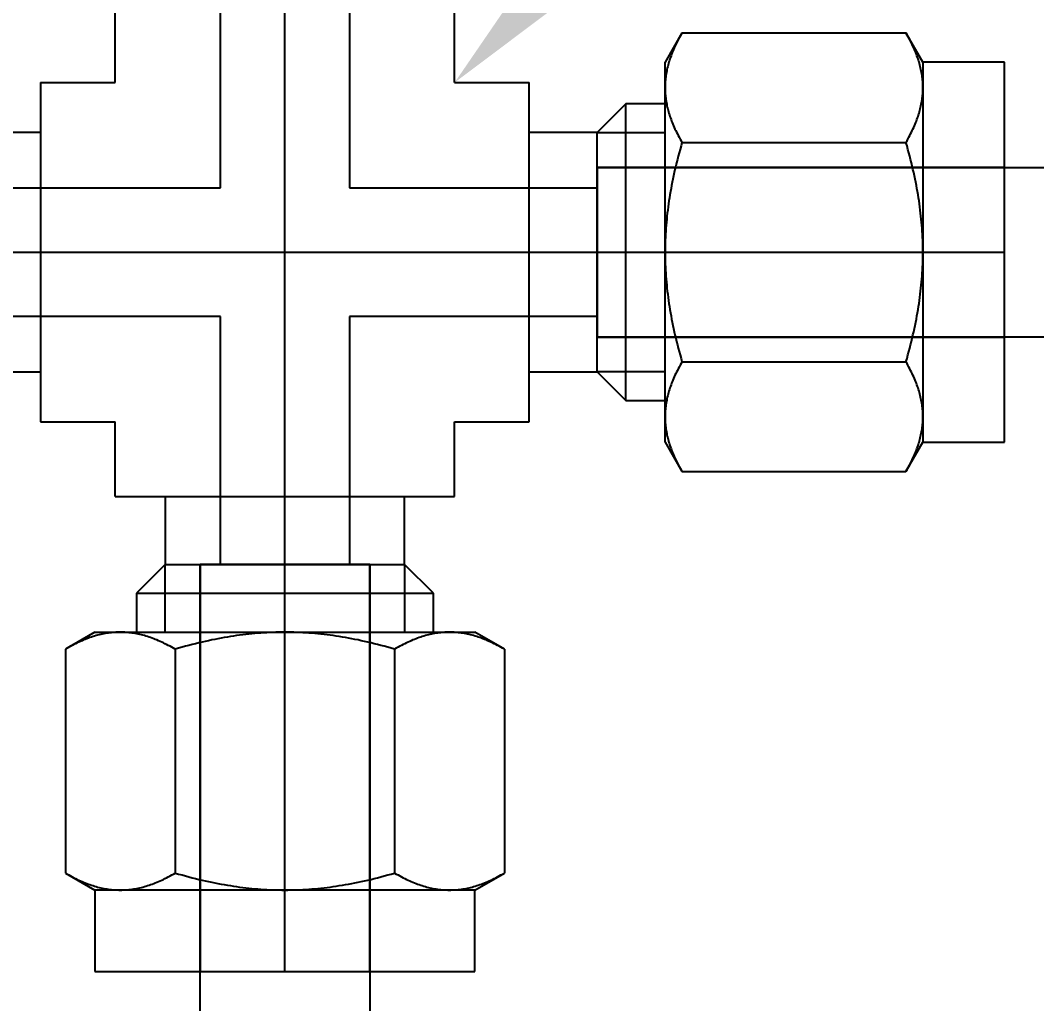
# Model space of a CAD drawing. Header units: inches. Extents: x 5.3 to 31.2, y 3.7 to 34.9.
# Drawn here: x 20.172 to 21.669, y 11.306 to 12.755 of the extents above; entities that cross this region are included whole.
import ezdxf
from ezdxf import colors
from ezdxf.entities.mleader import LeaderData, LeaderLine
from ezdxf.math import Vec2, Vec3

# ---------------------------------------------------------------- set-up
doc = ezdxf.new("R2010")
doc.units = ezdxf.units.IN
doc.header["$MEASUREMENT"] = 0
doc.linetypes.add('CENTER2', pattern=[28.575, 19.05, -3.175, 3.175, -3.175])
doc.linetypes.add('HIDDEN2', pattern=[4.7625, 3.175, -1.5875])
for name, color, linetype in [('.25 tubes', 170, 'Continuous'), ('NOTES', 1, 'Continuous'), ('TRDETAIL2', 7, 'Continuous'), ('TRDETAIL3', 7, 'Continuous'), ('TRMODEL1', 7, 'Continuous'), ('TRMODEL3', 7, 'Continuous')]:
    doc.layers.add(name, color=color, linetype=linetype)

# ---------------------------------------------------------------- blocks, each defined once
blk = doc.blocks.new('SS-400-4')
at = {"layer": 'TRDETAIL2', "color": 6, "linetype": 'HIDDEN2'}
for p, q in [((-1.7241, 1.1194), (-1.7241, 1.4844)), ((-1.5341, 1.4844), (-1.5341, 1.1194)), ((-0.5691, 1.1494), (-1.1691, 1.1494)), ((-1.1691, 1.1494), (-1.1691, 0.8994)), ((-2.0891, 1.1194), (-1.7241, 1.1194)), ((-1.5341, 1.1194), (-1.1691, 1.1194)), ((-1.7241, 0.9294), (-2.0891, 0.9294)), ((-1.7241, 0.5644), (-1.7241, 0.9294)), ((-1.1691, 0.9294), (-1.5341, 0.9294)), ((-1.5341, 0.9294), (-1.5341, 0.5644)), ((-1.1691, 0.8994), (-0.5691, 0.8994)), ((-1.5041, 0.5644), (-1.7541, 0.5644)), ((-1.7541, 0.5644), (-1.7541, -0.0356)), ((-1.5041, -0.0356), (-1.5041, 0.5644))]:
    blk.add_line(p, q, dxfattribs=at)
at = {"layer": 'TRDETAIL3', "color": 4, "linetype": 'CENTER2'}
for p, q in [((-1.6291, -0.0356), (-1.6291, 2.0844)), ((-2.6891, 1.0244), (-0.5691, 1.0244))]:
    blk.add_line(p, q, dxfattribs=at)
at = {"layer": 'TRMODEL1', "color": 7, "linetype": 'Continuous'}
for p, q in [((-1.8791, 1.2744), (-1.8791, 1.3844)), ((-1.3791, 1.2744), (-1.3791, 1.3844)), ((-1.0441, 1.3477), (-1.0691, 1.3044)), ((-1.0441, 1.3477), (-1.0455, 1.3452)), ((-1.0441, 1.3477), (-0.7141, 1.3477)), ((-0.7126, 1.3452), (-0.7141, 1.3477)), ((-0.6891, 1.3044), (-0.7141, 1.3477)), ((-1.0521, 1.3328), (-1.0533, 1.3303)), ((-1.0509, 1.3352), (-1.0521, 1.3328)), ((-1.0496, 1.3377), (-1.0509, 1.3352)), ((-1.0483, 1.3401), (-1.0496, 1.3377)), ((-1.0469, 1.3427), (-1.0483, 1.3401)), ((-1.0455, 1.3452), (-1.0469, 1.3427)), ((-0.7112, 1.3427), (-0.7126, 1.3452)), ((-0.7098, 1.3401), (-0.7112, 1.3427)), ((-0.7085, 1.3377), (-0.7098, 1.3401)), ((-0.7073, 1.3352), (-0.7085, 1.3377)), ((-0.7061, 1.3328), (-0.7073, 1.3352)), ((-0.7049, 1.3303), (-0.7061, 1.3328)), ((-1.0584, 1.3185), (-1.0594, 1.3162)), ((-1.0575, 1.3208), (-1.0584, 1.3185)), ((-1.0565, 1.3232), (-1.0575, 1.3208)), ((-1.0555, 1.3255), (-1.0565, 1.3232)), ((-1.0544, 1.3279), (-1.0555, 1.3255)), ((-1.0533, 1.3303), (-1.0544, 1.3279)), ((-0.7038, 1.3279), (-0.7049, 1.3303)), ((-0.7027, 1.3255), (-0.7038, 1.3279)), ((-0.7016, 1.3232), (-0.7027, 1.3255)), ((-0.7006, 1.3208), (-0.7016, 1.3232)), ((-0.6997, 1.3185), (-0.7006, 1.3208)), ((-0.6988, 1.3162), (-0.6997, 1.3185)), ((-1.0691, 1.2669), (-1.0691, 1.3044)), ((-1.0633, 1.3047), (-1.0639, 1.3025)), ((-1.0626, 1.307), (-1.0633, 1.3047)), ((-1.0618, 1.3093), (-1.0626, 1.307)), ((-1.061, 1.3115), (-1.0618, 1.3093)), ((-1.0602, 1.3138), (-1.061, 1.3115)), ((-1.0594, 1.3162), (-1.0602, 1.3138)), ((-0.6979, 1.3138), (-0.6988, 1.3162)), ((-0.6971, 1.3115), (-0.6979, 1.3138)), ((-0.6963, 1.3093), (-0.6971, 1.3115)), ((-0.6956, 1.307), (-0.6963, 1.3093)), ((-0.6949, 1.3047), (-0.6956, 1.307)), ((-0.6942, 1.3025), (-0.6949, 1.3047)), ((-0.6891, 1.3044), (-0.6891, 1.2669)), ((-0.5691, 1.3044), (-0.6891, 1.3044)), ((-0.5691, 0.7444), (-0.5691, 1.3044)), ((-1.0671, 1.2891), (-1.0674, 1.2868)), ((-1.0666, 1.2913), (-1.0671, 1.2891)), ((-1.0662, 1.2935), (-1.0666, 1.2913)), ((-1.0657, 1.2957), (-1.0662, 1.2935)), ((-1.0651, 1.298), (-1.0657, 1.2957)), ((-1.0646, 1.3002), (-1.0651, 1.298)), ((-1.0639, 1.3025), (-1.0646, 1.3002)), ((-0.6936, 1.3002), (-0.6942, 1.3025)), ((-0.693, 1.298), (-0.6936, 1.3002)), ((-0.6925, 1.2957), (-0.693, 1.298)), ((-0.692, 1.2935), (-0.6925, 1.2957)), ((-0.6915, 1.2913), (-0.692, 1.2935)), ((-0.6911, 1.2891), (-0.6915, 1.2913)), ((-0.6907, 1.2868), (-0.6911, 1.2891)), ((-1.9891, 1.2744), (-1.8791, 1.2744)), ((-1.9891, 1.2744), (-1.9891, 0.7744)), ((-1.3791, 1.2744), (-1.2691, 1.2744)), ((-1.2691, 0.7744), (-1.2691, 1.2744)), ((-1.0689, 1.2736), (-1.069, 1.2714)), ((-1.0687, 1.2758), (-1.0689, 1.2736)), ((-1.0686, 1.278), (-1.0687, 1.2758)), ((-1.0683, 1.2802), (-1.0686, 1.278)), ((-1.0681, 1.2824), (-1.0683, 1.2802)), ((-1.0678, 1.2846), (-1.0681, 1.2824)), ((-1.0674, 1.2868), (-1.0678, 1.2846)), ((-0.6904, 1.2846), (-0.6907, 1.2868)), ((-0.6901, 1.2824), (-0.6904, 1.2846)), ((-0.6898, 1.2802), (-0.6901, 1.2824)), ((-0.6896, 1.278), (-0.6898, 1.2802)), ((-0.6894, 1.2758), (-0.6896, 1.278)), ((-0.6892, 1.2736), (-0.6894, 1.2758)), ((-0.6891, 1.2714), (-0.6892, 1.2736)), ((-1.069, 1.2691), (-1.0691, 1.2669)), ((-1.0691, 1.2669), (-1.069, 1.2647)), ((-1.0691, 1.0244), (-1.0691, 1.2669)), ((-1.069, 1.2714), (-1.069, 1.2691)), ((-1.069, 1.2647), (-1.069, 1.2625)), ((-1.069, 1.2625), (-1.0689, 1.2603)), ((-1.0689, 1.2603), (-1.0687, 1.258)), ((-1.0687, 1.258), (-1.0686, 1.2558)), ((-0.6896, 1.2558), (-0.6894, 1.258)), ((-0.6894, 1.258), (-0.6892, 1.2603)), ((-0.6892, 1.2603), (-0.6891, 1.2625)), ((-0.6891, 1.2691), (-0.6891, 1.2714)), ((-0.6891, 1.2669), (-0.6891, 1.2691)), ((-0.6891, 1.2669), (-0.6891, 1.0244)), ((-0.6891, 1.2647), (-0.6891, 1.2669)), ((-0.6891, 1.2625), (-0.6891, 1.2647)), ((-1.1266, 1.2432), (-1.1691, 1.2007)), ((-1.1266, 0.8057), (-1.1266, 1.2432)), ((-1.0691, 1.2432), (-1.1266, 1.2432)), ((-1.0686, 1.2558), (-1.0683, 1.2536)), ((-1.0683, 1.2536), (-1.0681, 1.2514)), ((-1.0681, 1.2514), (-1.0678, 1.2492)), ((-1.0678, 1.2492), (-1.0674, 1.247)), ((-1.0674, 1.247), (-1.0671, 1.2448)), ((-1.0671, 1.2448), (-1.0666, 1.2425)), ((-0.6915, 1.2425), (-0.6911, 1.2448)), ((-0.6911, 1.2448), (-0.6907, 1.247)), ((-0.6907, 1.247), (-0.6904, 1.2492)), ((-0.6904, 1.2492), (-0.6901, 1.2514)), ((-0.6901, 1.2514), (-0.6898, 1.2536)), ((-0.6898, 1.2536), (-0.6896, 1.2558)), ((-1.0666, 1.2425), (-1.0662, 1.2403)), ((-1.0662, 1.2403), (-1.0657, 1.2381)), ((-1.0657, 1.2381), (-1.0651, 1.2359)), ((-1.0651, 1.2359), (-1.0646, 1.2336)), ((-1.0646, 1.2336), (-1.0639, 1.2314)), ((-1.0639, 1.2314), (-1.0633, 1.2291)), ((-1.0633, 1.2291), (-1.0626, 1.2268)), ((-0.6956, 1.2268), (-0.6949, 1.2291)), ((-0.6949, 1.2291), (-0.6942, 1.2314)), ((-0.6942, 1.2314), (-0.6936, 1.2336)), ((-0.6936, 1.2336), (-0.693, 1.2359)), ((-0.693, 1.2359), (-0.6925, 1.2381)), ((-0.6925, 1.2381), (-0.692, 1.2403)), ((-0.692, 1.2403), (-0.6915, 1.2425)), ((-1.0626, 1.2268), (-1.0618, 1.2246)), ((-1.0618, 1.2246), (-1.061, 1.2223)), ((-1.061, 1.2223), (-1.0602, 1.22)), ((-1.0602, 1.22), (-1.0594, 1.2177)), ((-1.0594, 1.2177), (-1.0584, 1.2153)), ((-1.0584, 1.2153), (-1.0575, 1.213)), ((-1.0575, 1.213), (-1.0565, 1.2107)), ((-0.7016, 1.2107), (-0.7006, 1.213)), ((-0.7006, 1.213), (-0.6997, 1.2153)), ((-0.6997, 1.2153), (-0.6988, 1.2177)), ((-0.6988, 1.2177), (-0.6979, 1.22)), ((-0.6979, 1.22), (-0.6971, 1.2223)), ((-0.6971, 1.2223), (-0.6963, 1.2246)), ((-0.6963, 1.2246), (-0.6956, 1.2268)), ((-1.9891, 1.2007), (-2.0891, 1.2007)), ((-1.1691, 1.2007), (-1.2691, 1.2007)), ((-1.1691, 0.8482), (-1.1691, 1.2007)), ((-1.1691, 0.8482), (-1.1691, 1.2007)), ((-1.0565, 1.2107), (-1.0555, 1.2083)), ((-1.0555, 1.2083), (-1.0544, 1.2059)), ((-1.0544, 1.2059), (-1.0533, 1.2035)), ((-1.0533, 1.2035), (-1.0521, 1.2011)), ((-1.0521, 1.2011), (-1.0509, 1.1986)), ((-1.0509, 1.1986), (-1.0496, 1.1962)), ((-0.7085, 1.1962), (-0.7073, 1.1986)), ((-0.7073, 1.1986), (-0.7061, 1.2011)), ((-0.7061, 1.2011), (-0.7049, 1.2035)), ((-0.7049, 1.2035), (-0.7038, 1.2059)), ((-0.7038, 1.2059), (-0.7027, 1.2083)), ((-0.7027, 1.2083), (-0.7016, 1.2107)), ((-1.0496, 1.1962), (-1.0483, 1.1937)), ((-1.0483, 1.1937), (-1.0469, 1.1912)), ((-1.0469, 1.1912), (-1.0455, 1.1886)), ((-1.0455, 1.1886), (-1.0441, 1.1861)), ((-1.0441, 1.1861), (-1.0455, 1.181)), ((-1.0441, 1.1861), (-0.7141, 1.1861)), ((-0.7141, 1.1861), (-0.7126, 1.1886)), ((-0.7126, 1.181), (-0.7141, 1.1861)), ((-0.7126, 1.1886), (-0.7112, 1.1912)), ((-0.7112, 1.1912), (-0.7098, 1.1937)), ((-0.7098, 1.1937), (-0.7085, 1.1962)), ((-1.0483, 1.1709), (-1.0496, 1.1659)), ((-1.0469, 1.1759), (-1.0483, 1.1709)), ((-1.0455, 1.181), (-1.0469, 1.1759)), ((-0.7112, 1.1759), (-0.7126, 1.181)), ((-0.7098, 1.1709), (-0.7112, 1.1759)), ((-0.7085, 1.1659), (-0.7098, 1.1709)), ((-1.0521, 1.1561), (-1.0533, 1.1513)), ((-1.0509, 1.161), (-1.0521, 1.1561)), ((-1.0496, 1.1659), (-1.0509, 1.161)), ((-0.7073, 1.161), (-0.7085, 1.1659)), ((-0.7061, 1.1561), (-0.7073, 1.161)), ((-0.7049, 1.1513), (-0.7061, 1.1561)), ((-1.0555, 1.1417), (-1.0565, 1.1369)), ((-1.0544, 1.1465), (-1.0555, 1.1417)), ((-1.0533, 1.1513), (-1.0544, 1.1465)), ((-0.7038, 1.1465), (-0.7049, 1.1513)), ((-0.7027, 1.1417), (-0.7038, 1.1465)), ((-0.7016, 1.1369), (-0.7027, 1.1417)), ((-1.0594, 1.1229), (-1.0602, 1.1183)), ((-1.0584, 1.1276), (-1.0594, 1.1229)), ((-1.0575, 1.1322), (-1.0584, 1.1276)), ((-1.0565, 1.1369), (-1.0575, 1.1322)), ((-0.7006, 1.1322), (-0.7016, 1.1369)), ((-0.6997, 1.1276), (-0.7006, 1.1322)), ((-0.6988, 1.1229), (-0.6997, 1.1276)), ((-0.6979, 1.1183), (-0.6988, 1.1229)), ((-1.0618, 1.1091), (-1.0626, 1.1046)), ((-1.061, 1.1137), (-1.0618, 1.1091)), ((-1.0602, 1.1183), (-1.061, 1.1137)), ((-0.6971, 1.1137), (-0.6979, 1.1183)), ((-0.6963, 1.1091), (-0.6971, 1.1137)), ((-0.6956, 1.1046), (-0.6963, 1.1091)), ((-1.0639, 1.0955), (-1.0646, 1.091)), ((-1.0633, 1.1), (-1.0639, 1.0955)), ((-1.0626, 1.1046), (-1.0633, 1.1)), ((-0.6949, 1.1), (-0.6956, 1.1046)), ((-0.6942, 1.0955), (-0.6949, 1.1)), ((-0.6936, 1.091), (-0.6942, 1.0955)), ((-1.0657, 1.0821), (-1.0662, 1.0776)), ((-1.0651, 1.0865), (-1.0657, 1.0821)), ((-1.0646, 1.091), (-1.0651, 1.0865)), ((-0.693, 1.0865), (-0.6936, 1.091)), ((-0.6925, 1.0821), (-0.693, 1.0865)), ((-0.692, 1.0776), (-0.6925, 1.0821)), ((-1.0674, 1.0643), (-1.0678, 1.0599)), ((-1.0671, 1.0687), (-1.0674, 1.0643)), ((-1.0666, 1.0732), (-1.0671, 1.0687)), ((-1.0662, 1.0776), (-1.0666, 1.0732)), ((-0.6915, 1.0732), (-0.692, 1.0776)), ((-0.6911, 1.0687), (-0.6915, 1.0732)), ((-0.6907, 1.0643), (-0.6911, 1.0687)), ((-0.6904, 1.0599), (-0.6907, 1.0643)), ((-1.0683, 1.051), (-1.0686, 1.0466)), ((-1.0681, 1.0554), (-1.0683, 1.051)), ((-1.0678, 1.0599), (-1.0681, 1.0554)), ((-0.6901, 1.0554), (-0.6904, 1.0599)), ((-0.6898, 1.051), (-0.6901, 1.0554)), ((-0.6896, 1.0466), (-0.6898, 1.051)), ((-1.0689, 1.0377), (-1.069, 1.0333)), ((-1.069, 1.0333), (-1.069, 1.0289)), ((-1.0687, 1.0422), (-1.0689, 1.0377)), ((-1.0686, 1.0466), (-1.0687, 1.0422)), ((-0.6894, 1.0422), (-0.6896, 1.0466)), ((-0.6892, 1.0377), (-0.6894, 1.0422)), ((-0.6891, 1.0333), (-0.6892, 1.0377)), ((-0.6891, 1.0289), (-0.6891, 1.0333)), ((-1.069, 1.0289), (-1.0691, 1.0244)), ((-1.0691, 1.0244), (-1.069, 1.02)), ((-1.0691, 0.7819), (-1.0691, 1.0244)), ((-1.069, 1.02), (-1.069, 1.0155)), ((-0.6891, 1.0244), (-0.6891, 1.0289)), ((-0.6891, 1.02), (-0.6891, 1.0244)), ((-0.6891, 1.0244), (-0.6891, 0.7819)), ((-0.6891, 1.0155), (-0.6891, 1.02)), ((-1.069, 1.0155), (-1.0689, 1.0111)), ((-1.0689, 1.0111), (-1.0687, 1.0067)), ((-1.0687, 1.0067), (-1.0686, 1.0023)), ((-0.6896, 1.0023), (-0.6894, 1.0067)), ((-0.6894, 1.0067), (-0.6892, 1.0111)), ((-0.6892, 1.0111), (-0.6891, 1.0155)), ((-1.0686, 1.0023), (-1.0683, 0.9978)), ((-1.0683, 0.9978), (-1.0681, 0.9934)), ((-1.0681, 0.9934), (-1.0678, 0.989)), ((-1.0678, 0.989), (-1.0674, 0.9846)), ((-0.6907, 0.9846), (-0.6904, 0.989)), ((-0.6904, 0.989), (-0.6901, 0.9934)), ((-0.6901, 0.9934), (-0.6898, 0.9978)), ((-0.6898, 0.9978), (-0.6896, 1.0023)), ((-1.0674, 0.9846), (-1.0671, 0.9801)), ((-1.0671, 0.9801), (-1.0666, 0.9757)), ((-1.0666, 0.9757), (-1.0662, 0.9712)), ((-0.692, 0.9712), (-0.6915, 0.9757)), ((-0.6915, 0.9757), (-0.6911, 0.9801)), ((-0.6911, 0.9801), (-0.6907, 0.9846)), ((-1.0662, 0.9712), (-1.0657, 0.9668)), ((-1.0657, 0.9668), (-1.0651, 0.9623)), ((-1.0651, 0.9623), (-1.0646, 0.9578)), ((-0.6936, 0.9578), (-0.693, 0.9623)), ((-0.693, 0.9623), (-0.6925, 0.9668)), ((-0.6925, 0.9668), (-0.692, 0.9712)), ((-1.0646, 0.9578), (-1.0639, 0.9533)), ((-1.0639, 0.9533), (-1.0633, 0.9488)), ((-1.0633, 0.9488), (-1.0626, 0.9443)), ((-1.0626, 0.9443), (-1.0618, 0.9397)), ((-0.6963, 0.9397), (-0.6956, 0.9443)), ((-0.6956, 0.9443), (-0.6949, 0.9488)), ((-0.6949, 0.9488), (-0.6942, 0.9533)), ((-0.6942, 0.9533), (-0.6936, 0.9578)), ((-1.0618, 0.9397), (-1.061, 0.9352)), ((-1.061, 0.9352), (-1.0602, 0.9306)), ((-1.0602, 0.9306), (-1.0594, 0.9259)), ((-0.6988, 0.9259), (-0.6979, 0.9306)), ((-0.6979, 0.9306), (-0.6971, 0.9352)), ((-0.6971, 0.9352), (-0.6963, 0.9397)), ((-1.0594, 0.9259), (-1.0584, 0.9213)), ((-1.0584, 0.9213), (-1.0575, 0.9166)), ((-1.0575, 0.9166), (-1.0565, 0.9119)), ((-0.7016, 0.9119), (-0.7006, 0.9166)), ((-0.7006, 0.9166), (-0.6997, 0.9213)), ((-0.6997, 0.9213), (-0.6988, 0.9259)), ((-1.0565, 0.9119), (-1.0555, 0.9072)), ((-1.0555, 0.9072), (-1.0544, 0.9024)), ((-1.0544, 0.9024), (-1.0533, 0.8976)), ((-0.7049, 0.8976), (-0.7038, 0.9024)), ((-0.7038, 0.9024), (-0.7027, 0.9072)), ((-0.7027, 0.9072), (-0.7016, 0.9119)), ((-1.0533, 0.8976), (-1.0521, 0.8927)), ((-1.0521, 0.8927), (-1.0509, 0.8879)), ((-1.0509, 0.8879), (-1.0496, 0.8829)), ((-0.7085, 0.8829), (-0.7073, 0.8879)), ((-0.7073, 0.8879), (-0.7061, 0.8927)), ((-0.7061, 0.8927), (-0.7049, 0.8976)), ((-1.0496, 0.8829), (-1.0483, 0.878)), ((-1.0483, 0.878), (-1.0469, 0.8729)), ((-1.0469, 0.8729), (-1.0455, 0.8679)), ((-0.7126, 0.8679), (-0.7112, 0.8729)), ((-0.7112, 0.8729), (-0.7098, 0.878)), ((-0.7098, 0.878), (-0.7085, 0.8829)), ((-1.0483, 0.8552), (-1.0496, 0.8527)), ((-1.0469, 0.8577), (-1.0483, 0.8552)), ((-1.0455, 0.8602), (-1.0469, 0.8577)), ((-1.0455, 0.8679), (-1.0441, 0.8628)), ((-1.0441, 0.8628), (-1.0455, 0.8602)), ((-1.0441, 0.8628), (-0.7141, 0.8628)), ((-0.7141, 0.8628), (-0.7126, 0.8679)), ((-0.7126, 0.8602), (-0.7141, 0.8628)), ((-0.7112, 0.8577), (-0.7126, 0.8602)), ((-0.7098, 0.8552), (-0.7112, 0.8577)), ((-0.7085, 0.8527), (-0.7098, 0.8552)), ((-2.0891, 0.8482), (-1.9891, 0.8482)), ((-1.2691, 0.8482), (-1.1691, 0.8482)), ((-1.1691, 0.8482), (-1.1266, 0.8057)), ((-1.0555, 0.8406), (-1.0565, 0.8382)), ((-1.0544, 0.843), (-1.0555, 0.8406)), ((-1.0533, 0.8454), (-1.0544, 0.843)), ((-1.0521, 0.8478), (-1.0533, 0.8454)), ((-1.0509, 0.8502), (-1.0521, 0.8478)), ((-1.0496, 0.8527), (-1.0509, 0.8502)), ((-0.7073, 0.8502), (-0.7085, 0.8527)), ((-0.7061, 0.8478), (-0.7073, 0.8502)), ((-0.7049, 0.8454), (-0.7061, 0.8478)), ((-0.7038, 0.843), (-0.7049, 0.8454)), ((-0.7027, 0.8406), (-0.7038, 0.843)), ((-0.7016, 0.8382), (-0.7027, 0.8406)), ((-1.0618, 0.8243), (-1.0626, 0.822)), ((-1.061, 0.8266), (-1.0618, 0.8243)), ((-1.0602, 0.8289), (-1.061, 0.8266)), ((-1.0594, 0.8312), (-1.0602, 0.8289)), ((-1.0584, 0.8335), (-1.0594, 0.8312)), ((-1.0575, 0.8358), (-1.0584, 0.8335)), ((-1.0565, 0.8382), (-1.0575, 0.8358)), ((-0.7006, 0.8358), (-0.7016, 0.8382)), ((-0.6997, 0.8335), (-0.7006, 0.8358)), ((-0.6988, 0.8312), (-0.6997, 0.8335)), ((-0.6979, 0.8289), (-0.6988, 0.8312)), ((-0.6971, 0.8266), (-0.6979, 0.8289)), ((-0.6963, 0.8243), (-0.6971, 0.8266)), ((-0.6956, 0.822), (-0.6963, 0.8243)), ((-1.0662, 0.8085), (-1.0666, 0.8063)), ((-1.0657, 0.8108), (-1.0662, 0.8085)), ((-1.0651, 0.813), (-1.0657, 0.8108)), ((-1.0646, 0.8152), (-1.0651, 0.813)), ((-1.0639, 0.8175), (-1.0646, 0.8152)), ((-1.0633, 0.8197), (-1.0639, 0.8175)), ((-1.0626, 0.822), (-1.0633, 0.8197)), ((-0.6949, 0.8197), (-0.6956, 0.822)), ((-0.6942, 0.8175), (-0.6949, 0.8197)), ((-0.6936, 0.8152), (-0.6942, 0.8175)), ((-0.693, 0.813), (-0.6936, 0.8152)), ((-0.6925, 0.8108), (-0.693, 0.813)), ((-0.692, 0.8085), (-0.6925, 0.8108)), ((-0.6915, 0.8063), (-0.692, 0.8085)), ((-1.1266, 0.8057), (-1.0691, 0.8057)), ((-1.0683, 0.7952), (-1.0686, 0.793)), ((-1.0681, 0.7974), (-1.0683, 0.7952)), ((-1.0678, 0.7997), (-1.0681, 0.7974)), ((-1.0674, 0.8019), (-1.0678, 0.7997)), ((-1.0671, 0.8041), (-1.0674, 0.8019)), ((-1.0666, 0.8063), (-1.0671, 0.8041)), ((-0.6911, 0.8041), (-0.6915, 0.8063)), ((-0.6907, 0.8019), (-0.6911, 0.8041)), ((-0.6904, 0.7997), (-0.6907, 0.8019)), ((-0.6901, 0.7974), (-0.6904, 0.7997)), ((-0.6898, 0.7952), (-0.6901, 0.7974)), ((-0.6896, 0.793), (-0.6898, 0.7952)), ((-1.069, 0.7842), (-1.0691, 0.7819)), ((-1.0691, 0.7819), (-1.069, 0.7797)), ((-1.0691, 0.7444), (-1.0691, 0.7819)), ((-1.0689, 0.7886), (-1.069, 0.7864)), ((-1.069, 0.7864), (-1.069, 0.7842)), ((-1.069, 0.7797), (-1.069, 0.7775)), ((-1.0687, 0.7908), (-1.0689, 0.7886)), ((-1.0686, 0.793), (-1.0687, 0.7908)), ((-0.6894, 0.7908), (-0.6896, 0.793)), ((-0.6892, 0.7886), (-0.6894, 0.7908)), ((-0.6891, 0.7864), (-0.6892, 0.7886)), ((-0.6891, 0.7842), (-0.6891, 0.7864)), ((-0.6891, 0.7819), (-0.6891, 0.7842)), ((-0.6891, 0.7797), (-0.6891, 0.7819)), ((-0.6891, 0.7819), (-0.6891, 0.7444)), ((-0.6891, 0.7775), (-0.6891, 0.7797)), ((-1.9891, 0.7744), (-1.8791, 0.7744)), ((-1.8791, 0.6644), (-1.8791, 0.7744)), ((-1.3791, 0.6644), (-1.3791, 0.7744)), ((-1.3791, 0.7744), (-1.2691, 0.7744)), ((-1.069, 0.7775), (-1.0689, 0.7753)), ((-1.0689, 0.7753), (-1.0687, 0.7731)), ((-1.0687, 0.7731), (-1.0686, 0.7709)), ((-1.0686, 0.7709), (-1.0683, 0.7686)), ((-1.0683, 0.7686), (-1.0681, 0.7664)), ((-1.0681, 0.7664), (-1.0678, 0.7642)), ((-1.0678, 0.7642), (-1.0674, 0.762)), ((-0.6907, 0.762), (-0.6904, 0.7642)), ((-0.6904, 0.7642), (-0.6901, 0.7664)), ((-0.6901, 0.7664), (-0.6898, 0.7686)), ((-0.6898, 0.7686), (-0.6896, 0.7709)), ((-0.6896, 0.7709), (-0.6894, 0.7731)), ((-0.6894, 0.7731), (-0.6892, 0.7753)), ((-0.6892, 0.7753), (-0.6891, 0.7775)), ((-1.0674, 0.762), (-1.0671, 0.7598)), ((-1.0671, 0.7598), (-1.0666, 0.7576)), ((-1.0666, 0.7576), (-1.0662, 0.7553)), ((-1.0662, 0.7553), (-1.0657, 0.7531)), ((-1.0657, 0.7531), (-1.0651, 0.7509)), ((-1.0651, 0.7509), (-1.0646, 0.7486)), ((-1.0646, 0.7486), (-1.0639, 0.7464)), ((-0.6942, 0.7464), (-0.6936, 0.7486)), ((-0.6936, 0.7486), (-0.693, 0.7509)), ((-0.693, 0.7509), (-0.6925, 0.7531)), ((-0.6925, 0.7531), (-0.692, 0.7553)), ((-0.692, 0.7553), (-0.6915, 0.7576)), ((-0.6915, 0.7576), (-0.6911, 0.7598)), ((-0.6911, 0.7598), (-0.6907, 0.762)), ((-1.0691, 0.7444), (-1.0441, 0.7011)), ((-1.0639, 0.7464), (-1.0633, 0.7441)), ((-1.0633, 0.7441), (-1.0626, 0.7419)), ((-1.0626, 0.7419), (-1.0618, 0.7396)), ((-1.0618, 0.7396), (-1.061, 0.7373)), ((-1.061, 0.7373), (-1.0602, 0.735)), ((-1.0602, 0.735), (-1.0594, 0.7327)), ((-0.7141, 0.7011), (-0.6891, 0.7444)), ((-0.6988, 0.7327), (-0.6979, 0.735)), ((-0.6979, 0.735), (-0.6971, 0.7373)), ((-0.6971, 0.7373), (-0.6963, 0.7396)), ((-0.6963, 0.7396), (-0.6956, 0.7419)), ((-0.6956, 0.7419), (-0.6949, 0.7441)), ((-0.6949, 0.7441), (-0.6942, 0.7464)), ((-0.6891, 0.7444), (-0.5691, 0.7444)), ((-1.0594, 0.7327), (-1.0584, 0.7304)), ((-1.0584, 0.7304), (-1.0575, 0.728)), ((-1.0575, 0.728), (-1.0565, 0.7257)), ((-1.0565, 0.7257), (-1.0555, 0.7233)), ((-1.0555, 0.7233), (-1.0544, 0.7209)), ((-1.0544, 0.7209), (-1.0533, 0.7185)), ((-0.7049, 0.7185), (-0.7038, 0.7209)), ((-0.7038, 0.7209), (-0.7027, 0.7233)), ((-0.7027, 0.7233), (-0.7016, 0.7257)), ((-0.7016, 0.7257), (-0.7006, 0.728)), ((-0.7006, 0.728), (-0.6997, 0.7304)), ((-0.6997, 0.7304), (-0.6988, 0.7327)), ((-1.0533, 0.7185), (-1.0521, 0.7161)), ((-1.0521, 0.7161), (-1.0509, 0.7137)), ((-1.0509, 0.7137), (-1.0496, 0.7112)), ((-1.0496, 0.7112), (-1.0483, 0.7087)), ((-1.0483, 0.7087), (-1.0469, 0.7062)), ((-1.0469, 0.7062), (-1.0455, 0.7037)), ((-0.7126, 0.7037), (-0.7112, 0.7062)), ((-0.7112, 0.7062), (-0.7098, 0.7087)), ((-0.7098, 0.7087), (-0.7085, 0.7112)), ((-0.7085, 0.7112), (-0.7073, 0.7137)), ((-0.7073, 0.7137), (-0.7061, 0.7161)), ((-0.7061, 0.7161), (-0.7049, 0.7185)), ((-1.0455, 0.7037), (-1.0441, 0.7011)), ((-1.0441, 0.7011), (-0.7141, 0.7011)), ((-0.7141, 0.7011), (-0.7126, 0.7037)), ((-1.8791, 0.6644), (-1.3791, 0.6644)), ((-1.8053, 0.6644), (-1.8053, 0.5644)), ((-1.4528, 0.5644), (-1.4528, 0.6644)), ((-1.8053, 0.5644), (-1.8478, 0.5219)), ((-1.8053, 0.5644), (-1.4528, 0.5644)), ((-1.8053, 0.5644), (-1.4528, 0.5644)), ((-1.4103, 0.5219), (-1.4528, 0.5644)), ((-1.8478, 0.5219), (-1.4103, 0.5219)), ((-1.8478, 0.5219), (-1.8478, 0.4644)), ((-1.4103, 0.4644), (-1.4103, 0.5219)), ((-1.9091, 0.4644), (-1.9524, 0.4394)), ((-1.9091, 0.4644), (-1.8716, 0.4644)), ((-1.8782, 0.4642), (-1.8804, 0.4641)), ((-1.876, 0.4643), (-1.8782, 0.4642)), ((-1.8738, 0.4644), (-1.876, 0.4643)), ((-1.8716, 0.4644), (-1.8738, 0.4644)), ((-1.8693, 0.4644), (-1.8716, 0.4644)), ((-1.8716, 0.4644), (-1.6291, 0.4644)), ((-1.8671, 0.4643), (-1.8693, 0.4644)), ((-1.8649, 0.4642), (-1.8671, 0.4643)), ((-1.8627, 0.4641), (-1.8649, 0.4642)), ((-1.6424, 0.4642), (-1.6468, 0.4641)), ((-1.6379, 0.4643), (-1.6424, 0.4642)), ((-1.6335, 0.4644), (-1.6379, 0.4643)), ((-1.6291, 0.4644), (-1.6335, 0.4644)), ((-1.6291, 0.4644), (-1.3866, 0.4644)), ((-1.6246, 0.4644), (-1.6291, 0.4644)), ((-1.6202, 0.4643), (-1.6246, 0.4644)), ((-1.6158, 0.4642), (-1.6202, 0.4643)), ((-1.6113, 0.4641), (-1.6158, 0.4642)), ((-1.3932, 0.4642), (-1.3954, 0.4641)), ((-1.391, 0.4643), (-1.3932, 0.4642)), ((-1.3888, 0.4644), (-1.391, 0.4643)), ((-1.3866, 0.4644), (-1.3888, 0.4644)), ((-1.3844, 0.4644), (-1.3866, 0.4644)), ((-1.3866, 0.4644), (-1.3491, 0.4644)), ((-1.3821, 0.4643), (-1.3844, 0.4644)), ((-1.3799, 0.4642), (-1.3821, 0.4643)), ((-1.3777, 0.4641), (-1.3799, 0.4642)), ((-1.3057, 0.4394), (-1.3491, 0.4644)), ((-1.9326, 0.4497), (-1.935, 0.4486)), ((-1.9302, 0.4508), (-1.9326, 0.4497)), ((-1.9278, 0.4519), (-1.9302, 0.4508)), ((-1.9255, 0.4529), (-1.9278, 0.4519)), ((-1.9231, 0.4538), (-1.9255, 0.4529)), ((-1.9208, 0.4547), (-1.9231, 0.4538)), ((-1.9185, 0.4556), (-1.9208, 0.4547)), ((-1.9162, 0.4564), (-1.9185, 0.4556)), ((-1.9139, 0.4572), (-1.9162, 0.4564)), ((-1.9116, 0.4579), (-1.9139, 0.4572)), ((-1.9094, 0.4586), (-1.9116, 0.4579)), ((-1.9071, 0.4593), (-1.9094, 0.4586)), ((-1.9049, 0.4599), (-1.9071, 0.4593)), ((-1.9026, 0.4605), (-1.9049, 0.4599)), ((-1.9004, 0.461), (-1.9026, 0.4605)), ((-1.8981, 0.4615), (-1.9004, 0.461)), ((-1.8959, 0.462), (-1.8981, 0.4615)), ((-1.8937, 0.4624), (-1.8959, 0.462)), ((-1.8915, 0.4628), (-1.8937, 0.4624)), ((-1.8893, 0.4631), (-1.8915, 0.4628)), ((-1.8871, 0.4634), (-1.8893, 0.4631)), ((-1.8848, 0.4637), (-1.8871, 0.4634)), ((-1.8826, 0.4639), (-1.8848, 0.4637)), ((-1.8804, 0.4641), (-1.8826, 0.4639)), ((-1.8605, 0.4639), (-1.8627, 0.4641)), ((-1.8583, 0.4637), (-1.8605, 0.4639)), ((-1.856, 0.4634), (-1.8583, 0.4637)), ((-1.8538, 0.4631), (-1.856, 0.4634)), ((-1.8516, 0.4628), (-1.8538, 0.4631)), ((-1.8494, 0.4624), (-1.8516, 0.4628)), ((-1.8472, 0.462), (-1.8494, 0.4624)), ((-1.845, 0.4615), (-1.8472, 0.462)), ((-1.8427, 0.461), (-1.845, 0.4615)), ((-1.8405, 0.4605), (-1.8427, 0.461)), ((-1.8383, 0.4599), (-1.8405, 0.4605)), ((-1.836, 0.4593), (-1.8383, 0.4599)), ((-1.8337, 0.4586), (-1.836, 0.4593)), ((-1.8315, 0.4579), (-1.8337, 0.4586)), ((-1.8292, 0.4572), (-1.8315, 0.4579)), ((-1.8269, 0.4564), (-1.8292, 0.4572)), ((-1.8246, 0.4556), (-1.8269, 0.4564)), ((-1.8223, 0.4547), (-1.8246, 0.4556)), ((-1.82, 0.4538), (-1.8223, 0.4547)), ((-1.8176, 0.4529), (-1.82, 0.4538)), ((-1.8153, 0.4519), (-1.8176, 0.4529)), ((-1.8129, 0.4508), (-1.8153, 0.4519)), ((-1.8105, 0.4497), (-1.8129, 0.4508)), ((-1.8081, 0.4486), (-1.8105, 0.4497)), ((-1.7511, 0.4497), (-1.7559, 0.4486)), ((-1.7463, 0.4508), (-1.7511, 0.4497)), ((-1.7416, 0.4519), (-1.7463, 0.4508)), ((-1.7369, 0.4529), (-1.7416, 0.4519)), ((-1.7322, 0.4538), (-1.7369, 0.4529)), ((-1.7276, 0.4547), (-1.7322, 0.4538)), ((-1.7229, 0.4556), (-1.7276, 0.4547)), ((-1.7183, 0.4564), (-1.7229, 0.4556)), ((-1.7138, 0.4572), (-1.7183, 0.4564)), ((-1.7092, 0.4579), (-1.7138, 0.4572)), ((-1.7047, 0.4586), (-1.7092, 0.4579)), ((-1.7002, 0.4593), (-1.7047, 0.4586)), ((-1.6957, 0.4599), (-1.7002, 0.4593)), ((-1.6912, 0.4605), (-1.6957, 0.4599)), ((-1.6867, 0.461), (-1.6912, 0.4605)), ((-1.6822, 0.4615), (-1.6867, 0.461)), ((-1.6778, 0.462), (-1.6822, 0.4615)), ((-1.6734, 0.4624), (-1.6778, 0.462)), ((-1.6689, 0.4628), (-1.6734, 0.4624)), ((-1.6645, 0.4631), (-1.6689, 0.4628)), ((-1.6601, 0.4634), (-1.6645, 0.4631)), ((-1.6557, 0.4637), (-1.6601, 0.4634)), ((-1.6512, 0.4639), (-1.6557, 0.4637)), ((-1.6468, 0.4641), (-1.6512, 0.4639)), ((-1.6069, 0.4639), (-1.6113, 0.4641)), ((-1.6025, 0.4637), (-1.6069, 0.4639)), ((-1.5981, 0.4634), (-1.6025, 0.4637)), ((-1.5936, 0.4631), (-1.5981, 0.4634)), ((-1.5892, 0.4628), (-1.5936, 0.4631)), ((-1.5848, 0.4624), (-1.5892, 0.4628)), ((-1.5803, 0.462), (-1.5848, 0.4624)), ((-1.5759, 0.4615), (-1.5803, 0.462)), ((-1.5714, 0.461), (-1.5759, 0.4615)), ((-1.567, 0.4605), (-1.5714, 0.461)), ((-1.5625, 0.4599), (-1.567, 0.4605)), ((-1.558, 0.4593), (-1.5625, 0.4599)), ((-1.5535, 0.4586), (-1.558, 0.4593)), ((-1.5489, 0.4579), (-1.5535, 0.4586)), ((-1.5444, 0.4572), (-1.5489, 0.4579)), ((-1.5398, 0.4564), (-1.5444, 0.4572)), ((-1.5352, 0.4556), (-1.5398, 0.4564)), ((-1.5306, 0.4547), (-1.5352, 0.4556)), ((-1.5259, 0.4538), (-1.5306, 0.4547)), ((-1.5213, 0.4529), (-1.5259, 0.4538)), ((-1.5165, 0.4519), (-1.5213, 0.4529)), ((-1.5118, 0.4508), (-1.5165, 0.4519)), ((-1.507, 0.4497), (-1.5118, 0.4508)), ((-1.5022, 0.4486), (-1.507, 0.4497)), ((-1.4476, 0.4497), (-1.45, 0.4486)), ((-1.4452, 0.4508), (-1.4476, 0.4497)), ((-1.4428, 0.4519), (-1.4452, 0.4508)), ((-1.4405, 0.4529), (-1.4428, 0.4519)), ((-1.4381, 0.4538), (-1.4405, 0.4529)), ((-1.4358, 0.4547), (-1.4381, 0.4538)), ((-1.4335, 0.4556), (-1.4358, 0.4547)), ((-1.4312, 0.4564), (-1.4335, 0.4556)), ((-1.4289, 0.4572), (-1.4312, 0.4564)), ((-1.4266, 0.4579), (-1.4289, 0.4572)), ((-1.4244, 0.4586), (-1.4266, 0.4579)), ((-1.4221, 0.4593), (-1.4244, 0.4586)), ((-1.4199, 0.4599), (-1.4221, 0.4593)), ((-1.4176, 0.4605), (-1.4199, 0.4599)), ((-1.4154, 0.461), (-1.4176, 0.4605)), ((-1.4132, 0.4615), (-1.4154, 0.461)), ((-1.4109, 0.462), (-1.4132, 0.4615)), ((-1.4087, 0.4624), (-1.4109, 0.462)), ((-1.4065, 0.4628), (-1.4087, 0.4624)), ((-1.4043, 0.4631), (-1.4065, 0.4628)), ((-1.4021, 0.4634), (-1.4043, 0.4631)), ((-1.3999, 0.4637), (-1.4021, 0.4634)), ((-1.3977, 0.4639), (-1.3999, 0.4637)), ((-1.3954, 0.4641), (-1.3977, 0.4639)), ((-1.3755, 0.4639), (-1.3777, 0.4641)), ((-1.3733, 0.4637), (-1.3755, 0.4639)), ((-1.3711, 0.4634), (-1.3733, 0.4637)), ((-1.3689, 0.4631), (-1.3711, 0.4634)), ((-1.3666, 0.4628), (-1.3689, 0.4631)), ((-1.3644, 0.4624), (-1.3666, 0.4628)), ((-1.3622, 0.462), (-1.3644, 0.4624)), ((-1.36, 0.4615), (-1.3622, 0.462)), ((-1.3578, 0.461), (-1.36, 0.4615)), ((-1.3555, 0.4605), (-1.3578, 0.461)), ((-1.3533, 0.4599), (-1.3555, 0.4605)), ((-1.351, 0.4593), (-1.3533, 0.4599)), ((-1.3488, 0.4586), (-1.351, 0.4593)), ((-1.3465, 0.4579), (-1.3488, 0.4586)), ((-1.3442, 0.4572), (-1.3465, 0.4579)), ((-1.3419, 0.4564), (-1.3442, 0.4572)), ((-1.3396, 0.4556), (-1.3419, 0.4564)), ((-1.3373, 0.4547), (-1.3396, 0.4556)), ((-1.335, 0.4538), (-1.3373, 0.4547)), ((-1.3327, 0.4529), (-1.335, 0.4538)), ((-1.3303, 0.4519), (-1.3327, 0.4529)), ((-1.3279, 0.4508), (-1.3303, 0.4519)), ((-1.3256, 0.4497), (-1.3279, 0.4508)), ((-1.3232, 0.4486), (-1.3256, 0.4497)), ((-1.9498, 0.4409), (-1.9524, 0.4394)), ((-1.9524, 0.4394), (-1.9524, 0.1094)), ((-1.9473, 0.4423), (-1.9498, 0.4409)), ((-1.9448, 0.4436), (-1.9473, 0.4423)), ((-1.9423, 0.445), (-1.9448, 0.4436)), ((-1.9398, 0.4462), (-1.9423, 0.445)), ((-1.9374, 0.4474), (-1.9398, 0.4462)), ((-1.935, 0.4486), (-1.9374, 0.4474)), ((-1.8057, 0.4474), (-1.8081, 0.4486)), ((-1.8033, 0.4462), (-1.8057, 0.4474)), ((-1.8008, 0.445), (-1.8033, 0.4462)), ((-1.7983, 0.4436), (-1.8008, 0.445)), ((-1.7958, 0.4423), (-1.7983, 0.4436)), ((-1.7933, 0.4409), (-1.7958, 0.4423)), ((-1.7907, 0.4394), (-1.7933, 0.4409)), ((-1.7856, 0.4409), (-1.7907, 0.4394)), ((-1.7907, 0.4394), (-1.7907, 0.1094)), ((-1.7805, 0.4423), (-1.7856, 0.4409)), ((-1.7755, 0.4436), (-1.7805, 0.4423)), ((-1.7706, 0.445), (-1.7755, 0.4436)), ((-1.7656, 0.4462), (-1.7706, 0.445)), ((-1.7608, 0.4474), (-1.7656, 0.4462)), ((-1.7559, 0.4486), (-1.7608, 0.4474)), ((-1.4974, 0.4474), (-1.5022, 0.4486)), ((-1.4925, 0.4462), (-1.4974, 0.4474)), ((-1.4876, 0.445), (-1.4925, 0.4462)), ((-1.4826, 0.4436), (-1.4876, 0.445)), ((-1.4776, 0.4423), (-1.4826, 0.4436)), ((-1.4725, 0.4409), (-1.4776, 0.4423)), ((-1.4674, 0.4394), (-1.4725, 0.4409)), ((-1.4649, 0.4409), (-1.4674, 0.4394)), ((-1.4674, 0.4394), (-1.4674, 0.1094)), ((-1.4623, 0.4423), (-1.4649, 0.4409)), ((-1.4598, 0.4436), (-1.4623, 0.4423)), ((-1.4573, 0.445), (-1.4598, 0.4436)), ((-1.4549, 0.4462), (-1.4573, 0.445)), ((-1.4524, 0.4474), (-1.4549, 0.4462)), ((-1.45, 0.4486), (-1.4524, 0.4474)), ((-1.3207, 0.4474), (-1.3232, 0.4486)), ((-1.3183, 0.4462), (-1.3207, 0.4474)), ((-1.3158, 0.445), (-1.3183, 0.4462)), ((-1.3133, 0.4436), (-1.3158, 0.445)), ((-1.3108, 0.4423), (-1.3133, 0.4436)), ((-1.3083, 0.4409), (-1.3108, 0.4423)), ((-1.3057, 0.4394), (-1.3083, 0.4409)), ((-1.3057, 0.4394), (-1.3057, 0.1094)), ((-1.9524, 0.1094), (-1.9498, 0.108)), ((-1.9524, 0.1094), (-1.9091, 0.0844)), ((-1.9498, 0.108), (-1.9473, 0.1066)), ((-1.9473, 0.1066), (-1.9448, 0.1052)), ((-1.9448, 0.1052), (-1.9423, 0.1039)), ((-1.8008, 0.1039), (-1.7983, 0.1052)), ((-1.7983, 0.1052), (-1.7958, 0.1066)), ((-1.7958, 0.1066), (-1.7933, 0.108)), ((-1.7933, 0.108), (-1.7907, 0.1094)), ((-1.7907, 0.1094), (-1.7856, 0.108)), ((-1.7856, 0.108), (-1.7805, 0.1066)), ((-1.7805, 0.1066), (-1.7755, 0.1052)), ((-1.7755, 0.1052), (-1.7706, 0.1039)), ((-1.4876, 0.1039), (-1.4826, 0.1052)), ((-1.4826, 0.1052), (-1.4776, 0.1066)), ((-1.4776, 0.1066), (-1.4725, 0.108)), ((-1.4725, 0.108), (-1.4674, 0.1094)), ((-1.4674, 0.1094), (-1.4649, 0.108)), ((-1.4649, 0.108), (-1.4623, 0.1066)), ((-1.4623, 0.1066), (-1.4598, 0.1052)), ((-1.4598, 0.1052), (-1.4573, 0.1039)), ((-1.3491, 0.0844), (-1.3057, 0.1094)), ((-1.3158, 0.1039), (-1.3133, 0.1052)), ((-1.3133, 0.1052), (-1.3108, 0.1066)), ((-1.3108, 0.1066), (-1.3083, 0.108)), ((-1.3083, 0.108), (-1.3057, 0.1094)), ((-1.9423, 0.1039), (-1.9398, 0.1026)), ((-1.9398, 0.1026), (-1.9374, 0.1014)), ((-1.9374, 0.1014), (-1.935, 0.1002)), ((-1.935, 0.1002), (-1.9326, 0.0991)), ((-1.9326, 0.0991), (-1.9302, 0.098)), ((-1.9302, 0.098), (-1.9278, 0.097)), ((-1.9278, 0.097), (-1.9255, 0.096)), ((-1.9255, 0.096), (-1.9231, 0.095)), ((-1.9231, 0.095), (-1.9208, 0.0941)), ((-1.9208, 0.0941), (-1.9185, 0.0933)), ((-1.9185, 0.0933), (-1.9162, 0.0924)), ((-1.9162, 0.0924), (-1.9139, 0.0917)), ((-1.9139, 0.0917), (-1.9116, 0.0909)), ((-1.9116, 0.0909), (-1.9094, 0.0902)), ((-1.9094, 0.0902), (-1.9071, 0.0896)), ((-1.836, 0.0896), (-1.8337, 0.0902)), ((-1.8337, 0.0902), (-1.8315, 0.0909)), ((-1.8315, 0.0909), (-1.8292, 0.0917)), ((-1.8292, 0.0917), (-1.8269, 0.0924)), ((-1.8269, 0.0924), (-1.8246, 0.0933)), ((-1.8246, 0.0933), (-1.8223, 0.0941)), ((-1.8223, 0.0941), (-1.82, 0.095)), ((-1.82, 0.095), (-1.8176, 0.096)), ((-1.8176, 0.096), (-1.8153, 0.097)), ((-1.8153, 0.097), (-1.8129, 0.098)), ((-1.8129, 0.098), (-1.8105, 0.0991)), ((-1.8105, 0.0991), (-1.8081, 0.1002)), ((-1.8081, 0.1002), (-1.8057, 0.1014)), ((-1.8057, 0.1014), (-1.8033, 0.1026)), ((-1.8033, 0.1026), (-1.8008, 0.1039)), ((-1.7706, 0.1039), (-1.7656, 0.1026)), ((-1.7656, 0.1026), (-1.7608, 0.1014)), ((-1.7608, 0.1014), (-1.7559, 0.1002)), ((-1.7559, 0.1002), (-1.7511, 0.0991)), ((-1.7511, 0.0991), (-1.7463, 0.098)), ((-1.7463, 0.098), (-1.7416, 0.097)), ((-1.7416, 0.097), (-1.7369, 0.096)), ((-1.7369, 0.096), (-1.7322, 0.095)), ((-1.7322, 0.095), (-1.7276, 0.0941)), ((-1.7276, 0.0941), (-1.7229, 0.0933)), ((-1.7229, 0.0933), (-1.7183, 0.0924)), ((-1.7183, 0.0924), (-1.7138, 0.0917)), ((-1.7138, 0.0917), (-1.7092, 0.0909)), ((-1.7092, 0.0909), (-1.7047, 0.0902)), ((-1.7047, 0.0902), (-1.7002, 0.0896)), ((-1.558, 0.0896), (-1.5535, 0.0902)), ((-1.5535, 0.0902), (-1.5489, 0.0909)), ((-1.5489, 0.0909), (-1.5444, 0.0917)), ((-1.5444, 0.0917), (-1.5398, 0.0924)), ((-1.5398, 0.0924), (-1.5352, 0.0933)), ((-1.5352, 0.0933), (-1.5306, 0.0941)), ((-1.5306, 0.0941), (-1.5259, 0.095)), ((-1.5259, 0.095), (-1.5213, 0.096)), ((-1.5213, 0.096), (-1.5165, 0.097)), ((-1.5165, 0.097), (-1.5118, 0.098)), ((-1.5118, 0.098), (-1.507, 0.0991)), ((-1.507, 0.0991), (-1.5022, 0.1002)), ((-1.5022, 0.1002), (-1.4974, 0.1014)), ((-1.4974, 0.1014), (-1.4925, 0.1026)), ((-1.4925, 0.1026), (-1.4876, 0.1039)), ((-1.4573, 0.1039), (-1.4549, 0.1026)), ((-1.4549, 0.1026), (-1.4524, 0.1014)), ((-1.4524, 0.1014), (-1.45, 0.1002)), ((-1.45, 0.1002), (-1.4476, 0.0991)), ((-1.4476, 0.0991), (-1.4452, 0.098)), ((-1.4452, 0.098), (-1.4428, 0.097)), ((-1.4428, 0.097), (-1.4405, 0.096)), ((-1.4405, 0.096), (-1.4381, 0.095)), ((-1.4381, 0.095), (-1.4358, 0.0941)), ((-1.4358, 0.0941), (-1.4335, 0.0933)), ((-1.4335, 0.0933), (-1.4312, 0.0924)), ((-1.4312, 0.0924), (-1.4289, 0.0917)), ((-1.4289, 0.0917), (-1.4266, 0.0909)), ((-1.4266, 0.0909), (-1.4244, 0.0902)), ((-1.4244, 0.0902), (-1.4221, 0.0896)), ((-1.351, 0.0896), (-1.3488, 0.0902)), ((-1.3488, 0.0902), (-1.3465, 0.0909)), ((-1.3465, 0.0909), (-1.3442, 0.0917)), ((-1.3442, 0.0917), (-1.3419, 0.0924)), ((-1.3419, 0.0924), (-1.3396, 0.0933)), ((-1.3396, 0.0933), (-1.3373, 0.0941)), ((-1.3373, 0.0941), (-1.335, 0.095)), ((-1.335, 0.095), (-1.3327, 0.096)), ((-1.3327, 0.096), (-1.3303, 0.097)), ((-1.3303, 0.097), (-1.3279, 0.098)), ((-1.3279, 0.098), (-1.3256, 0.0991)), ((-1.3256, 0.0991), (-1.3232, 0.1002)), ((-1.3232, 0.1002), (-1.3207, 0.1014)), ((-1.3207, 0.1014), (-1.3183, 0.1026)), ((-1.3183, 0.1026), (-1.3158, 0.1039)), ((-1.8716, 0.0844), (-1.9091, 0.0844)), ((-1.9091, 0.0844), (-1.9091, -0.0356)), ((-1.9071, 0.0896), (-1.9049, 0.0889)), ((-1.9049, 0.0889), (-1.9026, 0.0884)), ((-1.9026, 0.0884), (-1.9004, 0.0878)), ((-1.9004, 0.0878), (-1.8981, 0.0873)), ((-1.8981, 0.0873), (-1.8959, 0.0869)), ((-1.8959, 0.0869), (-1.8937, 0.0864)), ((-1.8937, 0.0864), (-1.8915, 0.0861)), ((-1.8915, 0.0861), (-1.8893, 0.0857)), ((-1.8893, 0.0857), (-1.8871, 0.0854)), ((-1.8871, 0.0854), (-1.8848, 0.0852)), ((-1.8848, 0.0852), (-1.8826, 0.0849)), ((-1.8826, 0.0849), (-1.8804, 0.0848)), ((-1.8804, 0.0848), (-1.8782, 0.0846)), ((-1.8782, 0.0846), (-1.876, 0.0845)), ((-1.876, 0.0845), (-1.8738, 0.0844)), ((-1.8738, 0.0844), (-1.8716, 0.0844)), ((-1.8716, 0.0844), (-1.8693, 0.0844)), ((-1.6291, 0.0844), (-1.8716, 0.0844)), ((-1.8693, 0.0844), (-1.8671, 0.0845)), ((-1.8671, 0.0845), (-1.8649, 0.0846)), ((-1.8649, 0.0846), (-1.8627, 0.0848)), ((-1.8627, 0.0848), (-1.8605, 0.0849)), ((-1.8605, 0.0849), (-1.8583, 0.0852)), ((-1.8583, 0.0852), (-1.856, 0.0854)), ((-1.856, 0.0854), (-1.8538, 0.0857)), ((-1.8538, 0.0857), (-1.8516, 0.0861)), ((-1.8516, 0.0861), (-1.8494, 0.0864)), ((-1.8494, 0.0864), (-1.8472, 0.0869)), ((-1.8472, 0.0869), (-1.845, 0.0873)), ((-1.845, 0.0873), (-1.8427, 0.0878)), ((-1.8427, 0.0878), (-1.8405, 0.0884)), ((-1.8405, 0.0884), (-1.8383, 0.0889)), ((-1.8383, 0.0889), (-1.836, 0.0896)), ((-1.7002, 0.0896), (-1.6957, 0.0889)), ((-1.6957, 0.0889), (-1.6912, 0.0884)), ((-1.6912, 0.0884), (-1.6867, 0.0878)), ((-1.6867, 0.0878), (-1.6822, 0.0873)), ((-1.6822, 0.0873), (-1.6778, 0.0869)), ((-1.6778, 0.0869), (-1.6734, 0.0864)), ((-1.6734, 0.0864), (-1.6689, 0.0861)), ((-1.6689, 0.0861), (-1.6645, 0.0857)), ((-1.6645, 0.0857), (-1.6601, 0.0854)), ((-1.6601, 0.0854), (-1.6557, 0.0852)), ((-1.6557, 0.0852), (-1.6512, 0.0849)), ((-1.6512, 0.0849), (-1.6468, 0.0848)), ((-1.6468, 0.0848), (-1.6424, 0.0846)), ((-1.6424, 0.0846), (-1.6379, 0.0845)), ((-1.6379, 0.0845), (-1.6335, 0.0844)), ((-1.6335, 0.0844), (-1.6291, 0.0844)), ((-1.6291, 0.0844), (-1.6246, 0.0844)), ((-1.3866, 0.0844), (-1.6291, 0.0844)), ((-1.6246, 0.0844), (-1.6202, 0.0845)), ((-1.6202, 0.0845), (-1.6158, 0.0846)), ((-1.6158, 0.0846), (-1.6113, 0.0848)), ((-1.6113, 0.0848), (-1.6069, 0.0849)), ((-1.6069, 0.0849), (-1.6025, 0.0852)), ((-1.6025, 0.0852), (-1.5981, 0.0854)), ((-1.5981, 0.0854), (-1.5936, 0.0857)), ((-1.5936, 0.0857), (-1.5892, 0.0861)), ((-1.5892, 0.0861), (-1.5848, 0.0864)), ((-1.5848, 0.0864), (-1.5803, 0.0869)), ((-1.5803, 0.0869), (-1.5759, 0.0873)), ((-1.5759, 0.0873), (-1.5714, 0.0878)), ((-1.5714, 0.0878), (-1.567, 0.0884)), ((-1.567, 0.0884), (-1.5625, 0.0889)), ((-1.5625, 0.0889), (-1.558, 0.0896)), ((-1.4221, 0.0896), (-1.4199, 0.0889)), ((-1.4199, 0.0889), (-1.4176, 0.0884)), ((-1.4176, 0.0884), (-1.4154, 0.0878)), ((-1.4154, 0.0878), (-1.4132, 0.0873)), ((-1.4132, 0.0873), (-1.4109, 0.0869)), ((-1.4109, 0.0869), (-1.4087, 0.0864)), ((-1.4087, 0.0864), (-1.4065, 0.0861)), ((-1.4065, 0.0861), (-1.4043, 0.0857)), ((-1.4043, 0.0857), (-1.4021, 0.0854)), ((-1.4021, 0.0854), (-1.3999, 0.0852)), ((-1.3999, 0.0852), (-1.3977, 0.0849)), ((-1.3977, 0.0849), (-1.3954, 0.0848)), ((-1.3954, 0.0848), (-1.3932, 0.0846)), ((-1.3932, 0.0846), (-1.391, 0.0845)), ((-1.391, 0.0845), (-1.3888, 0.0844)), ((-1.3888, 0.0844), (-1.3866, 0.0844)), ((-1.3866, 0.0844), (-1.3844, 0.0844)), ((-1.3491, 0.0844), (-1.3866, 0.0844)), ((-1.3844, 0.0844), (-1.3821, 0.0845)), ((-1.3821, 0.0845), (-1.3799, 0.0846)), ((-1.3799, 0.0846), (-1.3777, 0.0848)), ((-1.3777, 0.0848), (-1.3755, 0.0849)), ((-1.3755, 0.0849), (-1.3733, 0.0852)), ((-1.3733, 0.0852), (-1.3711, 0.0854)), ((-1.3711, 0.0854), (-1.3689, 0.0857)), ((-1.3689, 0.0857), (-1.3666, 0.0861)), ((-1.3666, 0.0861), (-1.3644, 0.0864)), ((-1.3644, 0.0864), (-1.3622, 0.0869)), ((-1.3622, 0.0869), (-1.36, 0.0873)), ((-1.36, 0.0873), (-1.3578, 0.0878)), ((-1.3578, 0.0878), (-1.3555, 0.0884)), ((-1.3555, 0.0884), (-1.3533, 0.0889)), ((-1.3533, 0.0889), (-1.351, 0.0896)), ((-1.3491, -0.0356), (-1.3491, 0.0844)), ((-1.9091, -0.0356), (-1.3491, -0.0356))]:
    blk.add_line(p, q, dxfattribs=at)
at = {"layer": 'TRMODEL3', "color": 1, "linetype": 'Continuous'}
for p, q in [((-1.1691, 1.2007), (-1.0691, 1.2007)), ((-1.0691, 0.8482), (-1.1691, 0.8482)), ((-1.8053, 0.4644), (-1.8053, 0.5644)), ((-1.4528, 0.5644), (-1.4528, 0.4644))]:
    blk.add_line(p, q, dxfattribs=at)

msp = doc.modelspace()

# ---------------------------------------------------------------- linework, layer by layer
at = {"layer": '.25 tubes'}
msp.add_lwpolyline([(21.0213, 12.538), (22.7877, 12.538, -0.198912), (23.2738, 12.3367), (24.2488, 11.361), (24.072, 11.1842), (23.097, 12.1599, 0.198912), (22.7877, 12.288), (21.0213, 12.288)], format="xyb", close=True, dxfattribs=at)
at = {"layer": '.25 tubes', "color": 5}
msp.add_lwpolyline([(20.4363, 11.953), (20.6863, 11.953), (20.6863, 10.5862), (20.4363, 10.5862)], close=True, dxfattribs=at)

# ---------------------------------------------------------------- block references
msp.add_blockref('SS-400-4', (22.1903, 11.3886))

# ---------------------------------------------------------------- leaders
at = {"layer": 'NOTES'}
ml = msp.add_multileader_mtext('Standard', dxfattribs=at)
ml.set_content('12', color=256)
ml.set_leader_properties()
ml.build(insert=Vec2(0, 0))
ml.multileader.update_dxf_attribs({"has_text_frame": 1, "text_right_attachment_type": 6, "dogleg_length": 0.36, "arrow_head_size": 0.18})
ctx = ml.context
ctx.base_point, ctx.char_height, ctx.arrow_head_size, ctx.landing_gap_size, ctx.plane_origin = Vec3(22.0287, 13.5588), 0.18, 0.18, 0.09, Vec3(20.8113, 12.663)
ctx.right_attachment = 6
notes = []
notes.append((ctx, [(0, (1, 1, 0), (21.6687, 13.5588), (1, 0), 0.36, [(0, [(20.8113, 12.663)], 0, [])])]))
ctx.mtext.insert, ctx.mtext.flow_direction = Vec3(22.1187, 13.6488), 5
for ctx, leaders in notes:
    for number, flags, end, landing, length, lines in leaders:
        leader = LeaderData()
        leader.index, (leader.has_last_leader_line, leader.has_dogleg_vector, leader.attachment_direction) = number, flags
        leader.last_leader_point, leader.dogleg_vector, leader.dogleg_length = Vec3(end), Vec3(landing), length
        for number, points, colour, breaks in lines:
            line = LeaderLine()
            line.index, line.vertices, line.color, line.breaks = number, Vec3.list(points), colors.encode_raw_color(colour), breaks
            leader.lines.append(line)
        ctx.leaders.append(leader)

doc.saveas('drawing.dxf')
